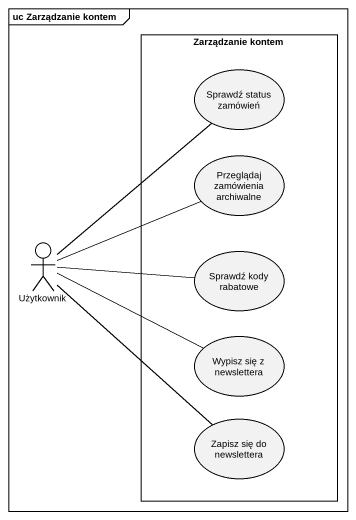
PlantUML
@startuml
mainframe uc Zarządzanie kontem
rectangle "Zarządzanie kontem" as Zarządzanie_kontem {
  usecase "Sprawdź status zamówień" as Sprawdź_status_zamówień
  usecase "Przeglądaj zamówienia archiwalne" as Przeglądaj_zamówienia
  usecase "Sprawdź kody rabatowe" as Sprawdź_kody_rabatowe
  usecase "Wypisz się z newslettera" as Wypisz_się_z_newslettera
  usecase "Zapisz się do newslettera" as Zapisz_się_do_newslettera
}
actor Użytkownik
Użytkownik -up- Sprawdź_status_zamówień
Użytkownik -right- Przeglądaj_zamówienia
Użytkownik -right- Sprawdź_kody_rabatowe
Użytkownik -right- Wypisz_się_z_newslettera
Użytkownik -- Zapisz_się_do_newslettera
@enduml
